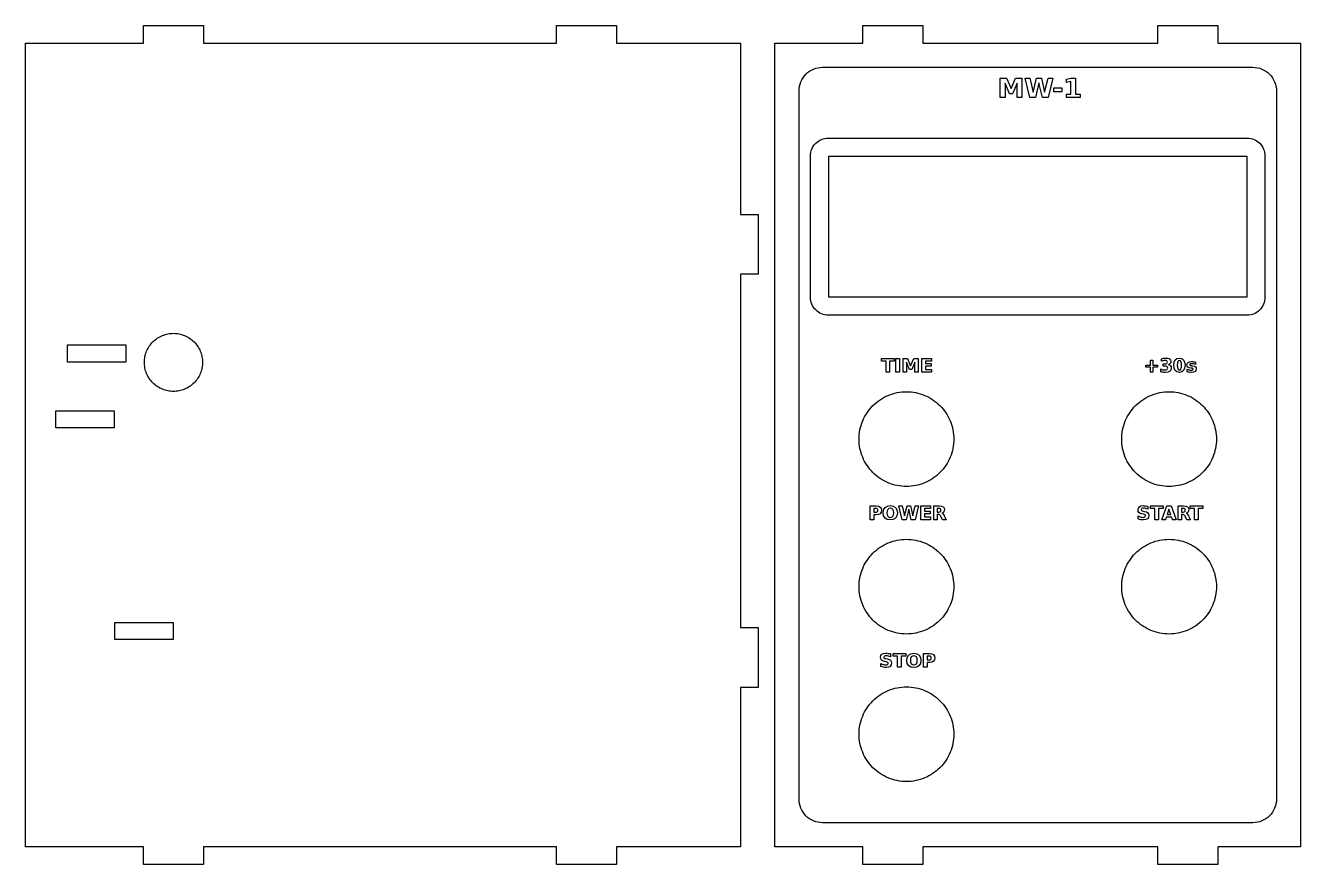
# Model space of a CAD drawing. Header units: millimetres. Extents: x 3 to 219, y 3 to 290.
# Drawn here: x 2.9 to 219, y 147.9 to 290.1 of the extents above; entities that cross this region are included whole.
import ezdxf

# ---------------------------------------------------------------- set-up
doc = ezdxf.new("R2010")
doc.units = ezdxf.units.MM
doc.layers.add('CUT', color=1, linetype='Continuous')
doc.layers.add('ENGRAVE', color=5, linetype='Continuous')

msp = doc.modelspace()

# ---------------------------------------------------------------- linework, layer by layer
at = {"layer": 'CUT'}
for points in [[(2.925, 287.075), (22.925, 287.075), (22.925, 290.075), (33.075, 290.075), (33.075, 287.075), (92.925, 287.075), (92.925, 290.075), (103.075, 290.075), (103.075, 287.075), (124.075, 287.075), (124.075, 258.075), (127.075, 258.075), (127.075, 247.925), (124.075, 247.925), (124.075, 188.075), (127.075, 188.075), (127.075, 177.925), (124.075, 177.925), (124.075, 150.925), (103.075, 150.925), (103.075, 147.925), (92.925, 147.925), (92.925, 150.925), (33.075, 150.925), (33.075, 147.925), (22.925, 147.925), (22.925, 150.925), (2.925, 150.925), (2.925, 287.075)], [(129.925, 150.925), (129.925, 287.075), (144.825, 287.075), (144.825, 290.075), (154.975, 290.075), (154.975, 287.075), (194.825, 287.075), (194.825, 290.075), (204.975, 290.075), (204.975, 287.075), (218.975, 287.075), (218.975, 150.925), (204.975, 150.925), (204.975, 147.925), (194.825, 147.925), (194.825, 150.925), (154.975, 150.925), (154.975, 147.925), (144.825, 147.925), (144.825, 150.925), (129.925, 150.925)], [(139.025, 267.925), (209.875, 267.925), (209.875, 244.075), (139.025, 244.075), (139.025, 267.925)], [(32.9013, 233.4827), (32.919, 233.2417), (32.925, 233), (32.919, 232.7583), (32.9013, 232.5173), (32.8717, 232.2774), (32.8303, 232.0392), (32.7774, 231.8033), (32.7129, 231.5704), (32.6371, 231.3408), (32.5501, 231.1153), (32.4521, 230.8943), (32.3434, 230.6784), (32.2243, 230.4681), (32.095, 230.2638), (31.9558, 230.0662), (31.8071, 229.8756), (31.6492, 229.6926), (31.4825, 229.5175), (31.3074, 229.3508), (31.1244, 229.1929), (30.9338, 229.0442), (30.7362, 228.905), (30.5319, 228.7757), (30.3216, 228.6566), (30.1057, 228.5479), (29.8847, 228.4499), (29.6592, 228.3629), (29.4296, 228.2871), (29.1967, 228.2226), (28.9608, 228.1697), (28.7226, 228.1283), (28.4827, 228.0987), (28.2417, 228.081), (28, 228.075), (27.7583, 228.081), (27.5173, 228.0987), (27.2774, 228.1283), (27.0392, 228.1697), (26.8033, 228.2226), (26.5704, 228.2871), (26.3408, 228.3629), (26.1153, 228.4499), (25.8943, 228.5479), (25.6784, 228.6566), (25.4681, 228.7757), (25.2638, 228.905), (25.0662, 229.0442), (24.8756, 229.1929), (24.6926, 229.3508), (24.5175, 229.5175), (24.3508, 229.6926), (24.1929, 229.8756), (24.0442, 230.0662), (23.905, 230.2638), (23.7757, 230.4681), (23.6566, 230.6784), (23.5479, 230.8943), (23.4499, 231.1153), (23.3629, 231.3408), (23.2871, 231.5704), (23.2226, 231.8033), (23.1697, 232.0392), (23.1283, 232.2774), (23.0987, 232.5173), (23.081, 232.7583), (23.075, 233), (23.081, 233.2417), (23.0987, 233.4827), (23.1283, 233.7226), (23.1697, 233.9608), (23.2226, 234.1967), (23.2871, 234.4296), (23.3629, 234.6592), (23.4499, 234.8847), (23.5479, 235.1057), (23.6566, 235.3216), (23.7757, 235.5319), (23.905, 235.7362), (24.0442, 235.9338), (24.1929, 236.1244), (24.3508, 236.3074), (24.5175, 236.4825), (24.6926, 236.6492), (24.8756, 236.8071), (25.0662, 236.9558), (25.2638, 237.095), (25.4681, 237.2243), (25.6784, 237.3434), (25.8943, 237.4521), (26.1153, 237.5501), (26.3408, 237.6371), (26.5704, 237.7129), (26.8033, 237.7774), (27.0392, 237.8303), (27.2774, 237.8717), (27.5173, 237.9013), (27.7583, 237.919), (28, 237.925), (28.2417, 237.919), (28.4827, 237.9013), (28.7226, 237.8717), (28.9608, 237.8303), (29.1967, 237.7774), (29.4296, 237.7129), (29.6592, 237.6371), (29.8847, 237.5501), (30.1057, 237.4521), (30.3216, 237.3434), (30.5319, 237.2243), (30.7362, 237.095), (30.9338, 236.9558), (31.1244, 236.8071), (31.3074, 236.6492), (31.4825, 236.4825), (31.6492, 236.3074), (31.8071, 236.1244), (31.9558, 235.9338), (32.095, 235.7362), (32.2243, 235.5319), (32.3434, 235.3216), (32.4521, 235.1057), (32.5501, 234.8847), (32.6371, 234.6592), (32.7129, 234.4296), (32.7774, 234.1967), (32.8303, 233.9608), (32.8717, 233.7226), (32.9013, 233.4827)], [(10.05, 233.05), (10.05, 235.95), (19.95, 235.95), (19.95, 233.05), (10.05, 233.05)], [(160.2153, 219.6062), (160.1863, 219.2134), (160.1381, 218.8225), (160.0708, 218.4344), (159.9845, 218.0501), (159.8794, 217.6705), (159.7559, 217.2965), (159.6141, 216.929), (159.4545, 216.5689), (159.2774, 216.2171), (159.0833, 215.8743), (158.8725, 215.5416), (158.6457, 215.2195), (158.4034, 214.909), (158.1461, 214.6108), (157.8745, 214.3255), (157.5892, 214.0539), (157.291, 213.7966), (156.9805, 213.5543), (156.6584, 213.3275), (156.3257, 213.1167), (155.9829, 212.9226), (155.6311, 212.7455), (155.271, 212.5859), (154.9035, 212.4441), (154.5295, 212.3206), (154.1499, 212.2155), (153.7656, 212.1292), (153.3775, 212.0619), (152.9866, 212.0137), (152.5938, 211.9847), (152.2, 211.975), (151.8062, 211.9847), (151.4134, 212.0137), (151.0225, 212.0619), (150.6344, 212.1292), (150.2501, 212.2155), (149.8705, 212.3206), (149.4965, 212.4441), (149.129, 212.5859), (148.7689, 212.7455), (148.4171, 212.9226), (148.0743, 213.1167), (147.7416, 213.3275), (147.4195, 213.5543), (147.109, 213.7966), (146.8108, 214.0539), (146.5255, 214.3255), (146.2539, 214.6108), (145.9966, 214.909), (145.7543, 215.2195), (145.5275, 215.5416), (145.3167, 215.8743), (145.1226, 216.2171), (144.9455, 216.5689), (144.7859, 216.929), (144.6441, 217.2965), (144.5206, 217.6705), (144.4155, 218.0501), (144.3292, 218.4344), (144.2619, 218.8225), (144.2137, 219.2134), (144.1847, 219.6062), (144.175, 220), (144.1847, 220.3938), (144.2137, 220.7866), (144.2619, 221.1775), (144.3292, 221.5656), (144.4155, 221.9499), (144.5206, 222.3295), (144.6441, 222.7035), (144.7859, 223.071), (144.9455, 223.4311), (145.1226, 223.7829), (145.3167, 224.1257), (145.5275, 224.4584), (145.7543, 224.7805), (145.9966, 225.091), (146.2539, 225.3892), (146.5255, 225.6745), (146.8108, 225.9461), (147.109, 226.2034), (147.4195, 226.4457), (147.7416, 226.6725), (148.0743, 226.8833), (148.4171, 227.0774), (148.7689, 227.2545), (149.129, 227.4141), (149.4965, 227.5559), (149.8705, 227.6794), (150.2501, 227.7845), (150.6344, 227.8708), (151.0225, 227.9381), (151.4134, 227.9863), (151.8062, 228.0153), (152.2, 228.025), (152.5938, 228.0153), (152.9866, 227.9863), (153.3775, 227.9381), (153.7656, 227.8708), (154.1499, 227.7845), (154.5295, 227.6794), (154.9035, 227.5559), (155.271, 227.4141), (155.6311, 227.2545), (155.9829, 227.0774), (156.3257, 226.8833), (156.6584, 226.6725), (156.9805, 226.4457), (157.291, 226.2034), (157.5892, 225.9461), (157.8745, 225.6745), (158.1461, 225.3892), (158.4034, 225.091), (158.6457, 224.7805), (158.8725, 224.4584), (159.0833, 224.1257), (159.2774, 223.7829), (159.4545, 223.4311), (159.6141, 223.071), (159.7559, 222.7035), (159.8794, 222.3295), (159.9845, 221.9499), (160.0708, 221.5656), (160.1381, 221.1775), (160.1863, 220.7866), (160.2153, 220.3938), (160.225, 220), (160.2153, 219.6062)], [(204.6863, 219.2134), (204.6381, 218.8225), (204.5708, 218.4344), (204.4845, 218.0501), (204.3794, 217.6705), (204.2559, 217.2965), (204.1141, 216.929), (203.9545, 216.5689), (203.7774, 216.2171), (203.5833, 215.8743), (203.3725, 215.5416), (203.1457, 215.2195), (202.9034, 214.909), (202.6461, 214.6108), (202.3745, 214.3255), (202.0892, 214.0539), (201.791, 213.7966), (201.4805, 213.5543), (201.1584, 213.3275), (200.8257, 213.1167), (200.4829, 212.9226), (200.1311, 212.7455), (199.771, 212.5859), (199.4035, 212.4441), (199.0295, 212.3206), (198.6499, 212.2155), (198.2656, 212.1292), (197.8775, 212.0619), (197.4866, 212.0137), (197.0938, 211.9847), (196.7, 211.975), (196.3062, 211.9847), (195.9134, 212.0137), (195.5225, 212.0619), (195.1344, 212.1292), (194.7501, 212.2155), (194.3705, 212.3206), (193.9965, 212.4441), (193.629, 212.5859), (193.2689, 212.7455), (192.9171, 212.9226), (192.5743, 213.1167), (192.2416, 213.3275), (191.9195, 213.5543), (191.609, 213.7966), (191.3108, 214.0539), (191.0255, 214.3255), (190.7539, 214.6108), (190.4966, 214.909), (190.2543, 215.2195), (190.0275, 215.5416), (189.8167, 215.8743), (189.6226, 216.2171), (189.4455, 216.5689), (189.2859, 216.929), (189.1441, 217.2965), (189.0206, 217.6705), (188.9155, 218.0501), (188.8292, 218.4344), (188.7619, 218.8225), (188.7137, 219.2134), (188.6847, 219.6062), (188.675, 220), (188.6847, 220.3938), (188.7137, 220.7866), (188.7619, 221.1775), (188.8292, 221.5656), (188.9155, 221.9499), (189.0206, 222.3295), (189.1441, 222.7035), (189.2859, 223.071), (189.4455, 223.4311), (189.6226, 223.7829), (189.8167, 224.1257), (190.0275, 224.4584), (190.2543, 224.7805), (190.4966, 225.091), (190.7539, 225.3892), (191.0255, 225.6745), (191.3108, 225.9461), (191.609, 226.2034), (191.9195, 226.4457), (192.2416, 226.6725), (192.5743, 226.8833), (192.9171, 227.0774), (193.2689, 227.2545), (193.629, 227.4141), (193.9965, 227.5559), (194.3705, 227.6794), (194.7501, 227.7845), (195.1344, 227.8708), (195.5225, 227.9381), (195.9134, 227.9863), (196.3062, 228.0153), (196.7, 228.025), (197.0938, 228.0153), (197.4866, 227.9863), (197.8775, 227.9381), (198.2656, 227.8708), (198.6499, 227.7845), (199.0295, 227.6794), (199.4035, 227.5559), (199.771, 227.4141), (200.1311, 227.2545), (200.4829, 227.0774), (200.8257, 226.8833), (201.1584, 226.6725), (201.4805, 226.4457), (201.791, 226.2034), (202.0892, 225.9461), (202.3745, 225.6745), (202.6461, 225.3892), (202.9034, 225.091), (203.1457, 224.7805), (203.3725, 224.4584), (203.5833, 224.1257), (203.7774, 223.7829), (203.9545, 223.4311), (204.1141, 223.071), (204.2559, 222.7035), (204.3794, 222.3295), (204.4845, 221.9499), (204.5708, 221.5656), (204.6381, 221.1775), (204.6863, 220.7866), (204.7153, 220.3938), (204.725, 220), (204.7153, 219.6062), (204.6863, 219.2134)], [(8.05, 221.9), (8.05, 224.8), (17.95, 224.8), (17.95, 221.9), (8.05, 221.9)], [(160.1863, 194.2134), (160.1381, 193.8225), (160.0708, 193.4344), (159.9845, 193.0501), (159.8794, 192.6705), (159.7559, 192.2965), (159.6141, 191.929), (159.4545, 191.5689), (159.2774, 191.2171), (159.0833, 190.8743), (158.8725, 190.5416), (158.6457, 190.2195), (158.4034, 189.909), (158.1461, 189.6108), (157.8745, 189.3255), (157.5892, 189.0539), (157.291, 188.7966), (156.9805, 188.5543), (156.6584, 188.3275), (156.3257, 188.1167), (155.9829, 187.9226), (155.6311, 187.7455), (155.271, 187.5859), (154.9035, 187.4441), (154.5295, 187.3206), (154.1499, 187.2155), (153.7656, 187.1292), (153.3775, 187.0619), (152.9866, 187.0137), (152.5938, 186.9847), (152.2, 186.975), (151.8062, 186.9847), (151.4134, 187.0137), (151.0225, 187.0619), (150.6344, 187.1292), (150.2501, 187.2155), (149.8705, 187.3206), (149.4965, 187.4441), (149.129, 187.5859), (148.7689, 187.7455), (148.4171, 187.9226), (148.0743, 188.1167), (147.7416, 188.3275), (147.4195, 188.5543), (147.109, 188.7966), (146.8108, 189.0539), (146.5255, 189.3255), (146.2539, 189.6108), (145.9966, 189.909), (145.7543, 190.2195), (145.5275, 190.5416), (145.3167, 190.8743), (145.1226, 191.2171), (144.9455, 191.5689), (144.7859, 191.929), (144.6441, 192.2965), (144.5206, 192.6705), (144.4155, 193.0501), (144.3292, 193.4344), (144.2619, 193.8225), (144.2137, 194.2134), (144.1847, 194.6062), (144.175, 195), (144.1847, 195.3938), (144.2137, 195.7866), (144.2619, 196.1775), (144.3292, 196.5656), (144.4155, 196.9499), (144.5206, 197.3295), (144.6441, 197.7035), (144.7859, 198.071), (144.9455, 198.4311), (145.1226, 198.7829), (145.3167, 199.1257), (145.5275, 199.4584), (145.7543, 199.7805), (145.9966, 200.091), (146.2539, 200.3892), (146.5255, 200.6745), (146.8108, 200.9461), (147.109, 201.2034), (147.4195, 201.4457), (147.7416, 201.6725), (148.0743, 201.8833), (148.4171, 202.0774), (148.7689, 202.2545), (149.129, 202.4141), (149.4965, 202.5559), (149.8705, 202.6794), (150.2501, 202.7845), (150.6344, 202.8708), (151.0225, 202.9381), (151.4134, 202.9863), (151.8062, 203.0153), (152.2, 203.025), (152.5938, 203.0153), (152.9866, 202.9863), (153.3775, 202.9381), (153.7656, 202.8708), (154.1499, 202.7845), (154.5295, 202.6794), (154.9035, 202.5559), (155.271, 202.4141), (155.6311, 202.2545), (155.9829, 202.0774), (156.3257, 201.8833), (156.6584, 201.6725), (156.9805, 201.4457), (157.291, 201.2034), (157.5892, 200.9461), (157.8745, 200.6745), (158.1461, 200.3892), (158.4034, 200.091), (158.6457, 199.7805), (158.8725, 199.4584), (159.0833, 199.1257), (159.2774, 198.7829), (159.4545, 198.4311), (159.6141, 198.071), (159.7559, 197.7035), (159.8794, 197.3295), (159.9845, 196.9499), (160.0708, 196.5656), (160.1381, 196.1775), (160.1863, 195.7866), (160.2153, 195.3938), (160.225, 195), (160.2153, 194.6062), (160.1863, 194.2134)], [(204.6863, 194.2134), (204.6381, 193.8225), (204.5708, 193.4344), (204.4845, 193.0501), (204.3794, 192.6705), (204.2559, 192.2965), (204.1141, 191.929), (203.9545, 191.5689), (203.7774, 191.2171), (203.5833, 190.8743), (203.3725, 190.5416), (203.1457, 190.2195), (202.9034, 189.909), (202.6461, 189.6108), (202.3745, 189.3255), (202.0892, 189.0539), (201.791, 188.7966), (201.4805, 188.5543), (201.1584, 188.3275), (200.8257, 188.1167), (200.4829, 187.9226), (200.1311, 187.7455), (199.771, 187.5859), (199.4035, 187.4441), (199.0295, 187.3206), (198.6499, 187.2155), (198.2656, 187.1292), (197.8775, 187.0619), (197.4866, 187.0137), (197.0938, 186.9847), (196.7, 186.975), (196.3062, 186.9847), (195.9134, 187.0137), (195.5225, 187.0619), (195.1344, 187.1292), (194.7501, 187.2155), (194.3705, 187.3206), (193.9965, 187.4441), (193.629, 187.5859), (193.2689, 187.7455), (192.9171, 187.9226), (192.5743, 188.1167), (192.2416, 188.3275), (191.9195, 188.5543), (191.609, 188.7966), (191.3108, 189.0539), (191.0255, 189.3255), (190.7539, 189.6108), (190.4966, 189.909), (190.2543, 190.2195), (190.0275, 190.5416), (189.8167, 190.8743), (189.6226, 191.2171), (189.4455, 191.5689), (189.2859, 191.929), (189.1441, 192.2965), (189.0206, 192.6705), (188.9155, 193.0501), (188.8292, 193.4344), (188.7619, 193.8225), (188.7137, 194.2134), (188.6847, 194.6062), (188.675, 195), (188.6847, 195.3938), (188.7137, 195.7866), (188.7619, 196.1775), (188.8292, 196.5656), (188.9155, 196.9499), (189.0206, 197.3295), (189.1441, 197.7035), (189.2859, 198.071), (189.4455, 198.4311), (189.6226, 198.7829), (189.8167, 199.1257), (190.0275, 199.4584), (190.2543, 199.7805), (190.4966, 200.091), (190.7539, 200.3892), (191.0255, 200.6745), (191.3108, 200.9461), (191.609, 201.2034), (191.9195, 201.4457), (192.2416, 201.6725), (192.5743, 201.8833), (192.9171, 202.0774), (193.2689, 202.2545), (193.629, 202.4141), (193.9965, 202.5559), (194.3705, 202.6794), (194.7501, 202.7845), (195.1344, 202.8708), (195.5225, 202.9381), (195.9134, 202.9863), (196.3062, 203.0153), (196.7, 203.025), (197.0938, 203.0153), (197.4866, 202.9863), (197.8775, 202.9381), (198.2656, 202.8708), (198.6499, 202.7845), (199.0295, 202.6794), (199.4035, 202.5559), (199.771, 202.4141), (200.1311, 202.2545), (200.4829, 202.0774), (200.8257, 201.8833), (201.1584, 201.6725), (201.4805, 201.4457), (201.791, 201.2034), (202.0892, 200.9461), (202.3745, 200.6745), (202.6461, 200.3892), (202.9034, 200.091), (203.1457, 199.7805), (203.3725, 199.4584), (203.5833, 199.1257), (203.7774, 198.7829), (203.9545, 198.4311), (204.1141, 198.071), (204.2559, 197.7035), (204.3794, 197.3295), (204.4845, 196.9499), (204.5708, 196.5656), (204.6381, 196.1775), (204.6863, 195.7866), (204.7153, 195.3938), (204.725, 195), (204.7153, 194.6062), (204.6863, 194.2134)], [(27.95, 186.05), (18.05, 186.05), (18.05, 188.95), (27.95, 188.95), (27.95, 186.05)], [(160.2153, 169.6062), (160.1863, 169.2134), (160.1381, 168.8225), (160.0708, 168.4344), (159.9845, 168.0501), (159.8794, 167.6705), (159.7559, 167.2965), (159.6141, 166.929), (159.4545, 166.5689), (159.2774, 166.2171), (159.0833, 165.8743), (158.8725, 165.5416), (158.6457, 165.2195), (158.4034, 164.909), (158.1461, 164.6108), (157.8745, 164.3255), (157.5892, 164.0539), (157.291, 163.7966), (156.9805, 163.5543), (156.6584, 163.3275), (156.3257, 163.1167), (155.9829, 162.9226), (155.6311, 162.7455), (155.271, 162.5859), (154.9035, 162.4441), (154.5295, 162.3206), (154.1499, 162.2155), (153.7656, 162.1292), (153.3775, 162.0619), (152.9866, 162.0137), (152.5938, 161.9847), (152.2, 161.975), (151.8062, 161.9847), (151.4134, 162.0137), (151.0225, 162.0619), (150.6344, 162.1292), (150.2501, 162.2155), (149.8705, 162.3206), (149.4965, 162.4441), (149.129, 162.5859), (148.7689, 162.7455), (148.4171, 162.9226), (148.0743, 163.1167), (147.7416, 163.3275), (147.4195, 163.5543), (147.109, 163.7966), (146.8108, 164.0539), (146.5255, 164.3255), (146.2539, 164.6108), (145.9966, 164.909), (145.7543, 165.2195), (145.5275, 165.5416), (145.3167, 165.8743), (145.1226, 166.2171), (144.9455, 166.5689), (144.7859, 166.929), (144.6441, 167.2965), (144.5206, 167.6705), (144.4155, 168.0501), (144.3292, 168.4344), (144.2619, 168.8225), (144.2137, 169.2134), (144.1847, 169.6062), (144.175, 170), (144.1847, 170.3938), (144.2137, 170.7866), (144.2619, 171.1775), (144.3292, 171.5656), (144.4155, 171.9499), (144.5206, 172.3295), (144.6441, 172.7035), (144.7859, 173.071), (144.9455, 173.4311), (145.1226, 173.7829), (145.3167, 174.1257), (145.5275, 174.4584), (145.7543, 174.7805), (145.9966, 175.091), (146.2539, 175.3892), (146.5255, 175.6745), (146.8108, 175.9461), (147.109, 176.2034), (147.4195, 176.4457), (147.7416, 176.6725), (148.0743, 176.8833), (148.4171, 177.0774), (148.7689, 177.2545), (149.129, 177.4141), (149.4965, 177.5559), (149.8705, 177.6794), (150.2501, 177.7845), (150.6344, 177.8708), (151.0225, 177.9381), (151.4134, 177.9863), (151.8062, 178.0153), (152.2, 178.025), (152.5938, 178.0153), (152.9866, 177.9863), (153.3775, 177.9381), (153.7656, 177.8708), (154.1499, 177.7845), (154.5295, 177.6794), (154.9035, 177.5559), (155.271, 177.4141), (155.6311, 177.2545), (155.9829, 177.0774), (156.3257, 176.8833), (156.6584, 176.6725), (156.9805, 176.4457), (157.291, 176.2034), (157.5892, 175.9461), (157.8745, 175.6745), (158.1461, 175.3892), (158.4034, 175.091), (158.6457, 174.7805), (158.8725, 174.4584), (159.0833, 174.1257), (159.2774, 173.7829), (159.4545, 173.4311), (159.6141, 173.071), (159.7559, 172.7035), (159.8794, 172.3295), (159.9845, 171.9499), (160.0708, 171.5656), (160.1381, 171.1775), (160.1863, 170.7866), (160.2153, 170.3938), (160.225, 170), (160.2153, 169.6062)]]:
    msp.add_lwpolyline(points, close=True, dxfattribs=at)
at = {"layer": 'ENGRAVE'}
for points in [[(210.9, 155), (138, 155), (137.6079, 155.0193), (137.2196, 155.0769), (136.8389, 155.1722), (136.4693, 155.3045), (136.1144, 155.4723), (135.7777, 155.6741), (135.4624, 155.908), (135.1716, 156.1716), (134.908, 156.4624), (134.6741, 156.7777), (134.4723, 157.1144), (134.3045, 157.4693), (134.1722, 157.8389), (134.0769, 158.2196), (134.0193, 158.6079), (134, 159), (134, 279), (134.0193, 279.3921), (134.0769, 279.7804), (134.1722, 280.1611), (134.3045, 280.5307), (134.4723, 280.8856), (134.6741, 281.2223), (134.908, 281.5376), (135.1716, 281.8284), (135.4624, 282.092), (135.7777, 282.3259), (136.1144, 282.5277), (136.4693, 282.6955), (136.8389, 282.8278), (137.2196, 282.9231), (137.6079, 282.9807), (138, 283), (210.9, 283), (211.2921, 282.9807), (211.6804, 282.9231), (212.0611, 282.8278), (212.4307, 282.6955), (212.7856, 282.5277), (213.1223, 282.3259), (213.4376, 282.092), (213.7284, 281.8284), (213.992, 281.5376), (214.2259, 281.2223), (214.4277, 280.8856), (214.5955, 280.5307), (214.7278, 280.1611), (214.8231, 279.7804), (214.8807, 279.3921), (214.9, 279), (214.9, 159), (214.8807, 158.6079), (214.8231, 158.2196), (214.7278, 157.8389), (214.5955, 157.4693), (214.4277, 157.1144), (214.2259, 156.7777), (213.992, 156.4624), (213.7284, 156.1716), (213.4376, 155.908), (213.1223, 155.6741), (212.7856, 155.4723), (212.4307, 155.3045), (212.0611, 155.1722), (211.6804, 155.0769), (211.2921, 155.0193), (210.9, 155)], [(168.1057, 281.1608), (169.1822, 281.1608), (169.9289, 279.4051), (170.6805, 281.1608), (171.7549, 281.1608), (171.7549, 277.88), (170.9555, 277.88), (170.9555, 280.2798), (170.1996, 278.5107), (169.6631, 278.5107), (168.9073, 280.2798), (168.9073, 277.88), (168.1057, 277.88), (168.1057, 281.1608)], [(172.3048, 281.1608), (173.1155, 281.1608), (173.6822, 278.7765), (174.2447, 281.1608), (175.0596, 281.1608), (175.6221, 278.7765), (176.1895, 281.1608), (176.9932, 281.1608), (176.2198, 277.88), (175.2445, 277.88), (174.649, 280.374), (174.0605, 277.88), (173.0845, 277.88), (172.3048, 281.1608)], [(179.3269, 278.4643), (180.0743, 278.4643), (180.0743, 280.5849), (179.3072, 280.4267), (179.3072, 281.0026), (180.0694, 281.1608), (180.8738, 281.1608), (180.8738, 278.4643), (181.6212, 278.4643), (181.6212, 277.88), (179.3269, 277.88), (179.3269, 278.4643)], [(177.176, 279.4951), (178.5555, 279.4951), (178.5555, 278.8559), (177.176, 278.8559), (177.176, 279.4951)], [(209.95, 241), (138.95, 241), (138.6559, 241.0144), (138.3647, 241.0576), (138.0791, 241.1292), (137.8019, 241.2284), (137.5358, 241.3542), (137.2833, 241.5056), (137.0468, 241.681), (136.8287, 241.8787), (136.631, 242.0968), (136.4556, 242.3333), (136.3042, 242.5858), (136.1784, 242.8519), (136.0792, 243.1291), (136.0076, 243.4147), (135.9644, 243.7059), (135.95, 244), (135.95, 268), (135.9644, 268.2941), (136.0076, 268.5853), (136.0792, 268.8709), (136.1784, 269.1481), (136.3042, 269.4142), (136.4556, 269.6667), (136.631, 269.9032), (136.8287, 270.1213), (137.0468, 270.319), (137.2833, 270.4944), (137.5358, 270.6458), (137.8019, 270.7716), (138.0791, 270.8708), (138.3647, 270.9424), (138.6559, 270.9856), (138.95, 271), (209.95, 271), (210.2441, 270.9856), (210.5353, 270.9424), (210.8209, 270.8708), (211.0981, 270.7716), (211.3642, 270.6458), (211.6167, 270.4944), (211.8532, 270.319), (212.0713, 270.1213), (212.269, 269.9032), (212.4444, 269.6667), (212.5958, 269.4142), (212.7216, 269.1481), (212.8208, 268.8709), (212.8924, 268.5853), (212.9356, 268.2941), (212.95, 268), (212.95, 244), (212.9356, 243.7059), (212.8924, 243.4147), (212.8208, 243.1291), (212.7216, 242.8519), (212.5958, 242.5858), (212.4444, 242.3333), (212.269, 242.0968), (212.0713, 241.8787), (211.8532, 241.681), (211.6167, 241.5056), (211.3642, 241.3542), (211.0981, 241.2284), (210.8209, 241.1292), (210.5353, 241.0576), (210.2441, 241.0144), (209.95, 241)], [(147.9685, 233.681), (150.1185, 233.681), (150.1185, 233.226), (149.345, 233.226), (149.345, 231.348), (148.7435, 231.348), (148.7435, 233.226), (147.9685, 233.226), (147.9685, 233.681)], [(150.43, 233.681), (151.0315, 233.681), (151.0315, 231.348), (150.43, 231.348), (150.43, 233.681)], [(151.6205, 233.681), (152.386, 233.681), (152.917, 232.4325), (153.4515, 233.681), (154.2155, 233.681), (154.2155, 231.348), (153.647, 231.348), (153.647, 233.0545), (153.1095, 231.7965), (152.728, 231.7965), (152.1905, 233.0545), (152.1905, 231.348), (151.6205, 231.348), (151.6205, 233.681)], [(154.805, 233.681), (156.428, 233.681), (156.428, 233.226), (155.4065, 233.226), (155.4065, 232.792), (156.3675, 232.792), (156.3675, 232.337), (155.4065, 232.337), (155.4065, 231.8025), (156.4625, 231.8025), (156.4625, 231.348), (154.805, 231.348), (154.805, 233.681)], [(193.9523, 233.3545), (193.9523, 232.5355), (194.7678, 232.5355), (194.7678, 232.167), (193.9523, 232.167), (193.9523, 231.348), (193.5803, 231.348), (193.5803, 232.167), (192.7648, 232.167), (192.7648, 232.5355), (193.5803, 232.5355), (193.5803, 233.3545), (193.9523, 233.3545)], [(196.5978, 232.606), (196.8054, 232.5225), (196.9563, 232.394), (197.0485, 232.2229), (197.0793, 232.0105), (197.0128, 231.7051), (196.8133, 231.483), (196.4869, 231.3476), (196.0388, 231.3025), (195.8586, 231.3098), (195.6783, 231.3315), (195.4988, 231.3678), (195.3213, 231.4185), (195.3213, 231.8825), (195.4895, 231.8084), (195.6563, 231.755), (195.8214, 231.7228), (195.9838, 231.712), (196.1949, 231.7326), (196.3503, 231.7945), (196.4459, 231.8955), (196.4778, 232.0325), (196.4451, 232.1726), (196.3473, 232.274), (196.1856, 232.3355), (195.9618, 232.356), (195.7213, 232.356), (195.7213, 232.7435), (195.9743, 232.7435), (196.1721, 232.7613), (196.3118, 232.8145), (196.395, 232.9041), (196.4228, 233.031), (196.3958, 233.1499), (196.3148, 233.2385), (196.1849, 233.2936), (196.0103, 233.312), (195.8644, 233.3037), (195.7168, 233.279), (195.5686, 233.2386), (195.4213, 233.1825), (195.4213, 233.623), (195.5985, 233.6667), (195.7743, 233.698), (195.9478, 233.7167), (196.1183, 233.723), (196.5155, 233.6856), (196.7983, 233.5735), (196.9678, 233.3868), (197.0243, 233.1245), (196.9973, 232.9385), (196.9163, 232.7895), (196.7829, 232.6784), (196.5978, 232.606)], [(199.4073, 232.512), (199.3448, 231.9986), (199.1573, 231.6175), (198.8549, 231.3812), (198.4478, 231.3025), (198.0395, 231.3812), (197.7368, 231.6175), (197.5493, 231.9986), (197.4868, 232.512), (197.5493, 233.0267), (197.7368, 233.408), (198.0395, 233.6442), (198.4478, 233.723), (198.8549, 233.6442), (199.1573, 233.408), (199.3448, 233.0267), (199.4073, 232.512)], [(198.8058, 232.517), (198.7853, 232.8897), (198.7238, 233.133), (198.6138, 233.2672), (198.4478, 233.312), (198.2819, 233.2672), (198.1713, 233.133), (198.109, 232.8897), (198.0883, 232.517), (198.109, 232.1397), (198.1713, 231.893), (198.2819, 231.7572), (198.4478, 231.712), (198.6128, 231.7572), (198.7228, 231.893), (198.785, 232.1397), (198.8058, 232.517)], [(201.1963, 233.0435), (201.1963, 232.6185), (201.0198, 232.6841), (200.8493, 232.731), (200.6869, 232.7591), (200.5338, 232.7685), (200.3948, 232.7585), (200.2968, 232.7285), (200.239, 232.6779), (200.2198, 232.606), (200.2344, 232.5464), (200.2783, 232.5025), (200.36, 232.4715), (200.4883, 232.4495), (200.5868, 232.4355), (200.9463, 232.3634), (201.1648, 232.256), (201.2761, 232.0954), (201.3133, 231.8635), (201.2616, 231.6186), (201.1068, 231.443), (200.85, 231.3376), (200.4918, 231.3025), (200.3153, 231.3094), (200.1328, 231.33), (199.9451, 231.3642), (199.7523, 231.412), (199.7523, 231.837), (199.9218, 231.766), (200.0953, 231.715), (200.2725, 231.6846), (200.4523, 231.6745), (200.5963, 231.6857), (200.6993, 231.7195), (200.7615, 231.776), (200.7823, 231.8545), (200.768, 231.9199), (200.7253, 231.966), (200.6399, 231.9985), (200.4978, 232.023), (200.3993, 232.0355), (200.0816, 232.1024), (199.8758, 232.209), (199.7633, 232.3684), (199.7258, 232.5935), (199.7734, 232.8355), (199.9163, 233.0055), (200.1579, 233.1064), (200.5008, 233.14), (200.6595, 233.1341), (200.8258, 233.1165), (201.0036, 233.0867), (201.1963, 233.0435)], [(146.0503, 208.681), (147.0483, 208.681), (147.4419, 208.6315), (147.7318, 208.483), (147.9106, 208.2435), (147.9703, 207.92), (147.9106, 207.595), (147.7318, 207.355), (147.4419, 207.2069), (147.0483, 207.1575), (146.6518, 207.1575), (146.6518, 206.348), (146.0503, 206.348), (146.0503, 208.681)], [(146.6518, 208.245), (146.6518, 207.5935), (146.9843, 207.5935), (147.1394, 207.6148), (147.2548, 207.6785), (147.3264, 207.7814), (147.3503, 207.92), (147.3264, 208.0581), (147.2548, 208.1605), (147.1394, 208.2239), (146.9843, 208.245), (146.6518, 208.245)], [(149.4613, 208.723), (149.9628, 208.6425), (150.3423, 208.401), (150.5815, 208.018), (150.6613, 207.512), (150.5815, 207.0074), (150.3423, 206.6245), (149.9628, 206.383), (149.4613, 206.3025), (148.9606, 206.383), (148.5808, 206.6245), (148.3411, 207.0074), (148.2613, 207.512), (148.3411, 208.018), (148.5808, 208.401), (148.9606, 208.6425), (149.4613, 208.723)], [(149.4613, 208.287), (149.2171, 208.2362), (149.0348, 208.084), (148.9211, 207.8395), (148.8833, 207.512), (148.9211, 207.1859), (149.0348, 206.9415), (149.2171, 206.7893), (149.4613, 206.7385), (149.7065, 206.7893), (149.8893, 206.9415), (150.0029, 207.1859), (150.0408, 207.512), (150.0029, 207.8395), (149.8893, 208.084), (149.7065, 208.2362), (149.4613, 208.287)], [(150.9178, 208.681), (151.4943, 208.681), (151.8973, 206.9855), (152.2973, 208.681), (152.8768, 208.681), (153.2768, 206.9855), (153.6803, 208.681), (154.2518, 208.681), (153.7018, 206.348), (153.0083, 206.348), (152.5848, 208.1215), (152.1663, 206.348), (151.4723, 206.348), (150.9178, 208.681)], [(154.6458, 208.681), (156.2688, 208.681), (156.2688, 208.226), (155.2473, 208.226), (155.2473, 207.792), (156.2083, 207.792), (156.2083, 207.337), (155.2473, 207.337), (155.2473, 206.8025), (156.3033, 206.8025), (156.3033, 206.348), (154.6458, 206.348), (154.6458, 208.681)], [(157.4333, 207.231), (157.4333, 206.348), (156.8318, 206.348), (156.8318, 208.681), (157.7503, 208.681), (158.1496, 208.6422), (158.4258, 208.526), (158.587, 208.3265), (158.6408, 208.037), (158.6128, 207.8266), (158.5288, 207.6575), (158.3889, 207.5285), (158.1923, 207.4385), (158.3093, 207.3926), (158.4133, 207.311), (158.5118, 207.1864), (158.6113, 207.0105), (158.9378, 206.348), (158.2973, 206.348), (158.0128, 206.9275), (157.9261, 207.0747), (157.8383, 207.1665), (157.7355, 207.2149), (157.6033, 207.231), (157.4333, 207.231)], [(157.6863, 207.6465), (157.8485, 207.664), (157.9573, 207.7165), (158.0188, 207.8096), (158.0393, 207.948), (158.0188, 208.0847), (157.9573, 208.176), (157.8485, 208.2278), (157.6863, 208.245), (157.4333, 208.245), (157.4333, 207.6465), (157.6863, 207.6465)], [(193.131, 208.6075), (193.131, 208.1135), (192.9413, 208.1889), (192.756, 208.243), (192.5785, 208.276), (192.411, 208.287), (192.2235, 208.2721), (192.092, 208.2275), (192.0148, 208.152), (191.989, 208.0435), (192.0064, 207.9599), (192.0585, 207.897), (192.1564, 207.8486), (192.311, 207.8075), (192.567, 207.756), (192.8998, 207.6573), (193.12, 207.518), (193.2434, 207.3252), (193.2845, 207.065), (193.2273, 206.7287), (193.0555, 206.491), (192.7661, 206.3496), (192.356, 206.3025), (192.134, 206.3131), (191.911, 206.345), (191.6875, 206.3972), (191.464, 206.47), (191.464, 206.9775), (191.6838, 206.8735), (191.896, 206.7985), (192.1009, 206.7535), (192.2985, 206.7385), (192.4724, 206.7549), (192.6, 206.804), (192.6784, 206.884), (192.7045, 206.992), (192.6868, 207.0886), (192.6335, 207.1605), (192.5271, 207.2169), (192.35, 207.267), (192.117, 207.3185), (191.814, 207.4158), (191.605, 207.5575), (191.4839, 207.75), (191.4435, 207.9995), (191.4998, 208.3077), (191.6685, 208.5355), (191.9428, 208.6761), (192.3155, 208.723), (192.5106, 208.7158), (192.711, 208.694), (192.9175, 208.6579), (193.131, 208.6075)], [(193.534, 208.681), (195.684, 208.681), (195.684, 208.226), (194.9105, 208.226), (194.9105, 206.348), (194.309, 206.348), (194.309, 208.226), (193.534, 208.226), (193.534, 208.681)], [(197.1625, 206.773), (196.222, 206.773), (196.0735, 206.348), (195.4685, 206.348), (196.3325, 208.681), (197.05, 208.681), (197.914, 206.348), (197.3095, 206.348), (197.1625, 206.773)], [(196.372, 207.206), (197.011, 207.206), (196.692, 208.134), (196.372, 207.206)], [(198.825, 207.231), (198.825, 206.348), (198.2235, 206.348), (198.2235, 208.681), (199.142, 208.681), (199.5414, 208.6422), (199.8175, 208.526), (199.9788, 208.3265), (200.0325, 208.037), (200.0045, 207.8266), (199.9205, 207.6575), (199.7806, 207.5285), (199.584, 207.4385), (199.701, 207.3926), (199.805, 207.311), (199.9035, 207.1864), (200.003, 207.0105), (200.3295, 206.348), (199.689, 206.348), (199.4045, 206.9275), (199.3179, 207.0747), (199.23, 207.1665), (199.1273, 207.2149), (198.995, 207.231), (198.825, 207.231)], [(199.078, 207.6465), (199.2403, 207.664), (199.349, 207.7165), (199.4105, 207.8096), (199.431, 207.948), (199.4105, 208.0847), (199.349, 208.176), (199.2403, 208.2278), (199.078, 208.245), (198.825, 208.245), (198.825, 207.6465), (199.078, 207.6465)], [(200.2655, 208.681), (202.4155, 208.681), (202.4155, 208.226), (201.642, 208.226), (201.642, 206.348), (201.0405, 206.348), (201.0405, 208.226), (200.2655, 208.226), (200.2655, 208.681)], [(149.5208, 183.6075), (149.5208, 183.1135), (149.331, 183.1889), (149.1458, 183.243), (148.9683, 183.276), (148.8008, 183.287), (148.6133, 183.2721), (148.4818, 183.2275), (148.4045, 183.152), (148.3788, 183.0435), (148.3961, 182.9599), (148.4483, 182.897), (148.5461, 182.8486), (148.7008, 182.8075), (148.9568, 182.756), (149.2895, 182.6573), (149.5098, 182.518), (149.6331, 182.3252), (149.6743, 182.065), (149.617, 181.7287), (149.4453, 181.491), (149.1559, 181.3496), (148.7458, 181.3025), (148.5238, 181.3131), (148.3008, 181.345), (148.0773, 181.3972), (147.8538, 181.47), (147.8538, 181.9775), (148.0735, 181.8735), (148.2858, 181.7985), (148.4906, 181.7535), (148.6883, 181.7385), (148.8621, 181.7549), (148.9898, 181.804), (149.0681, 181.884), (149.0943, 181.992), (149.0765, 182.0886), (149.0233, 182.1605), (148.9169, 182.2169), (148.7398, 182.267), (148.5068, 182.3185), (148.2038, 182.4158), (147.9948, 182.5575), (147.8736, 182.75), (147.8333, 182.9995), (147.8895, 183.3077), (148.0583, 183.5355), (148.3325, 183.6761), (148.7053, 183.723), (148.9004, 183.7158), (149.1008, 183.694), (149.3073, 183.6579), (149.5208, 183.6075)], [(149.9238, 183.681), (152.0738, 183.681), (152.0738, 183.226), (151.3003, 183.226), (151.3003, 181.348), (150.6988, 181.348), (150.6988, 183.226), (149.9238, 183.226), (149.9238, 183.681)], [(153.4508, 183.723), (153.9523, 183.6425), (154.3318, 183.401), (154.571, 183.018), (154.6508, 182.512), (154.571, 182.0074), (154.3318, 181.6245), (153.9523, 181.383), (153.4508, 181.3025), (152.9501, 181.383), (152.5703, 181.6245), (152.3306, 182.0074), (152.2508, 182.512), (152.3306, 183.018), (152.5703, 183.401), (152.9501, 183.6425), (153.4508, 183.723)], [(155.1058, 183.681), (156.1038, 183.681), (156.4974, 183.6315), (156.7873, 183.483), (156.9661, 183.2435), (157.0258, 182.92), (156.9661, 182.595), (156.7873, 182.355), (156.4974, 182.2069), (156.1038, 182.1575), (155.7073, 182.1575), (155.7073, 181.348), (155.1058, 181.348), (155.1058, 183.681)], [(153.4508, 183.287), (153.2066, 183.2362), (153.0243, 183.084), (152.9106, 182.8395), (152.8728, 182.512), (152.9106, 182.1859), (153.0243, 181.9415), (153.2066, 181.7893), (153.4508, 181.7385), (153.696, 181.7893), (153.8788, 181.9415), (153.9924, 182.1859), (154.0303, 182.512), (153.9924, 182.8395), (153.8788, 183.084), (153.696, 183.2362), (153.4508, 183.287)], [(155.7073, 183.245), (155.7073, 182.5935), (156.0398, 182.5935), (156.1949, 182.6148), (156.3103, 182.6785), (156.3819, 182.7814), (156.4058, 182.92), (156.3819, 183.0581), (156.3103, 183.1605), (156.1949, 183.2239), (156.0398, 183.245), (155.7073, 183.245)]]:
    msp.add_lwpolyline(points, close=True, dxfattribs=at)

doc.saveas('drawing.dxf')
